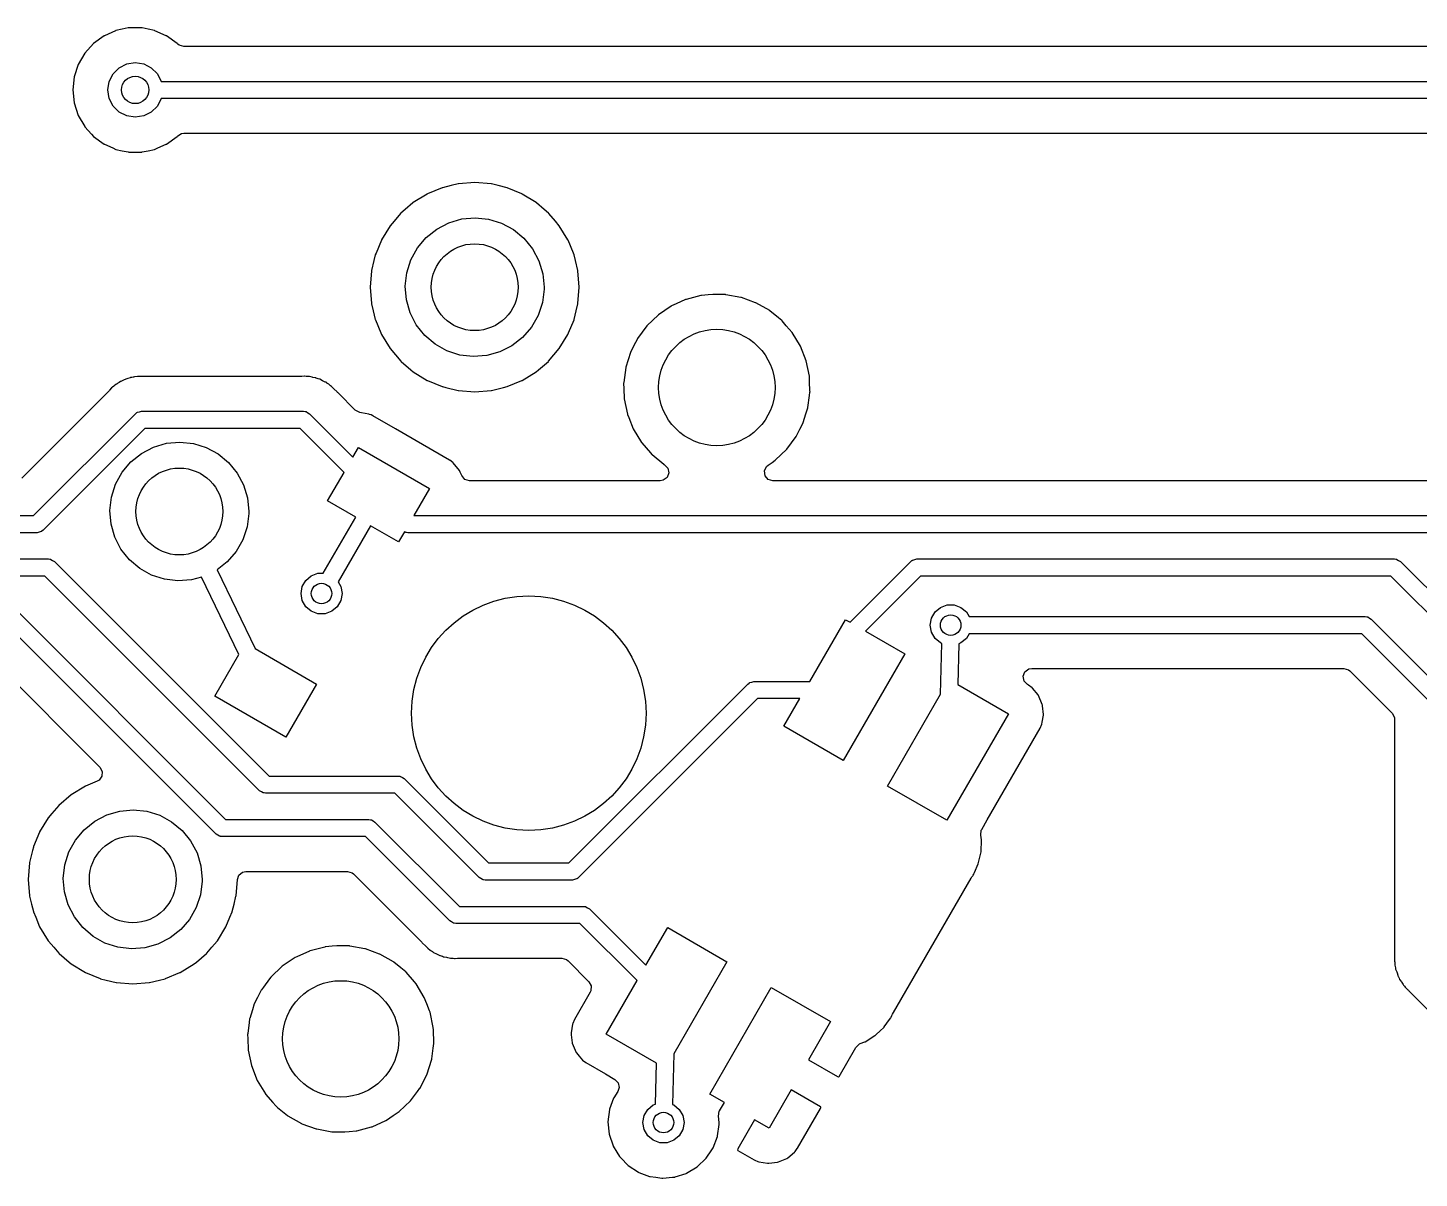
# Model space of a CAD drawing. Extents: x 144 to 253, y -181 to -52.
# Drawn here: x 180.67 to 201.02, y -96.56 to -79.74 of the extents above; entities that cross this region are included whole.
import ezdxf

# ---------------------------------------------------------------- set-up
doc = ezdxf.new("R2010")
doc.units = 0
doc.layers.add('BLACK', color=7, linetype='CONTINUOUS')

msp = doc.modelspace()

# ---------------------------------------------------------------- linework, layer by layer
at = {"layer": 'BLACK', "linetype": 'CONTINUOUS'}
for p, q in [((182.056, -79.7564), (181.963, -79.7762)), ((182.143, -79.7379), (182.056, -79.7564)), ((182.15, -79.7365), (182.143, -79.7379)), ((182.143, -79.7379), (182.143, -79.7379)), ((182.34, -79.7365), (182.15, -79.7365)), ((182.347, -79.7379), (182.34, -79.7365)), ((182.434, -79.7564), (182.347, -79.7379)), ((182.347, -79.7379), (182.347, -79.7379)), ((182.527, -79.7762), (182.434, -79.7564)), ((181.788, -79.8539), (181.634, -79.9661)), ((181.794, -79.8512), (181.788, -79.8539)), ((181.957, -79.7789), (181.794, -79.8512)), ((181.794, -79.8512), (181.794, -79.8512)), ((181.963, -79.7762), (181.957, -79.7789)), ((181.957, -79.7789), (181.957, -79.7789)), ((182.533, -79.7789), (182.527, -79.7762)), ((182.696, -79.8512), (182.533, -79.7789)), ((182.533, -79.7789), (182.533, -79.7789)), ((182.702, -79.8539), (182.696, -79.8512)), ((182.696, -79.8512), (182.696, -79.8512)), ((182.856, -79.9661), (182.702, -79.8539)), ((181.506, -80.1081), (181.41, -80.2734)), ((181.634, -79.9661), (181.506, -80.1081)), ((182.861, -79.971), (182.856, -79.9661)), ((182.866, -79.9755), (182.861, -79.971)), ((182.885, -79.9915), (182.866, -79.9752)), ((182.866, -79.9752), (182.866, -79.9755)), ((182.953, -80.0115), (182.885, -79.9915)), ((203.127, -80.0115), (182.953, -80.0115)), ((181.41, -80.2734), (181.351, -80.4551)), ((181.921, -80.4099), (182.01, -80.3214)), ((182.01, -80.3214), (182.121, -80.2646)), ((182.121, -80.2646), (182.245, -80.245)), ((182.245, -80.245), (182.369, -80.2646)), ((182.369, -80.2646), (182.48, -80.3214)), ((182.48, -80.3214), (182.569, -80.4099)), ((181.351, -80.4551), (181.331, -80.645)), ((181.845, -80.645), (181.865, -80.5214)), ((181.865, -80.5214), (181.921, -80.4099)), ((182.569, -80.4099), (182.625, -80.52)), ((182.625, -80.52), (203.455, -80.52)), ((181.331, -80.645), (181.351, -80.8349)), ((181.865, -80.7686), (181.845, -80.645)), ((181.921, -80.8801), (181.865, -80.7686)), ((182.625, -80.77), (182.569, -80.8801)), ((203.455, -80.77), (182.625, -80.77)), ((181.351, -80.8349), (181.41, -81.0166)), ((182.01, -80.9686), (181.921, -80.8801)), ((182.121, -81.0254), (182.01, -80.9686)), ((182.48, -80.9686), (182.369, -81.0254)), ((182.569, -80.8801), (182.48, -80.9686)), ((181.41, -81.0166), (181.506, -81.1819)), ((181.506, -81.1819), (181.51, -81.1869)), ((182.245, -81.045), (182.121, -81.0254)), ((182.369, -81.0254), (182.245, -81.045)), ((181.51, -81.1869), (181.51, -81.1869)), ((181.51, -81.1869), (181.603, -81.29)), ((181.603, -81.29), (181.634, -81.3239)), ((181.634, -81.3239), (181.788, -81.4361)), ((182.702, -81.4361), (182.856, -81.3239)), ((182.856, -81.3239), (182.861, -81.319)), ((182.861, -81.319), (182.866, -81.3145)), ((182.866, -81.3145), (182.867, -81.3158)), ((182.867, -81.3158), (182.92, -81.2829)), ((182.92, -81.2829), (182.953, -81.2785)), ((182.953, -81.2785), (203.127, -81.2785)), ((181.788, -81.4361), (181.794, -81.4388)), ((181.794, -81.4388), (181.794, -81.4388)), ((181.794, -81.4388), (181.917, -81.4936)), ((181.917, -81.4936), (181.963, -81.5138)), ((181.963, -81.5138), (182.056, -81.5336)), ((182.056, -81.5336), (182.143, -81.5521)), ((182.143, -81.5521), (182.143, -81.5521)), ((182.143, -81.5521), (182.15, -81.5535)), ((182.15, -81.5535), (182.34, -81.5535)), ((182.34, -81.5535), (182.347, -81.5521)), ((182.347, -81.5521), (182.434, -81.5336)), ((182.347, -81.5521), (182.347, -81.5521)), ((182.434, -81.5336), (182.527, -81.5138)), ((182.527, -81.5138), (182.573, -81.4936)), ((182.573, -81.4936), (182.696, -81.4388)), ((182.696, -81.4388), (182.702, -81.4361)), ((182.696, -81.4388), (182.696, -81.4388)), ((186.515, -82.1673), (186.31, -82.2927)), ((186.519, -82.1654), (186.515, -82.1673)), ((186.732, -82.0774), (186.519, -82.1654)), ((186.519, -82.1654), (186.519, -82.1654)), ((186.737, -82.0755), (186.732, -82.0774)), ((186.732, -82.0774), (186.732, -82.0774)), ((186.864, -82.0449), (186.737, -82.0755)), ((186.965, -82.0206), (186.864, -82.0449)), ((186.97, -82.0195), (186.965, -82.0206)), ((186.965, -82.0206), (186.965, -82.0206)), ((187.209, -82.0007), (186.97, -82.0195)), ((187.448, -82.0195), (187.209, -82.0007)), ((187.453, -82.0206), (187.448, -82.0195)), ((187.554, -82.0449), (187.453, -82.0206)), ((187.453, -82.0206), (187.453, -82.0206)), ((187.682, -82.0755), (187.554, -82.0449)), ((187.686, -82.0774), (187.682, -82.0755)), ((187.899, -82.1654), (187.686, -82.0774)), ((187.686, -82.0774), (187.686, -82.0774)), ((187.903, -82.1673), (187.899, -82.1654)), ((187.899, -82.1654), (187.899, -82.1654)), ((188.108, -82.2927), (187.903, -82.1673)), ((186.194, -82.3923), (186.128, -82.4486)), ((186.306, -82.2959), (186.194, -82.3923)), ((186.31, -82.2927), (186.306, -82.2959)), ((186.306, -82.2959), (186.306, -82.2959)), ((188.112, -82.2959), (188.108, -82.2927)), ((188.225, -82.3923), (188.112, -82.2959)), ((188.112, -82.2959), (188.112, -82.2959)), ((188.29, -82.4486), (188.225, -82.3923)), ((186.029, -82.5637), (185.972, -82.631)), ((186.125, -82.4523), (186.029, -82.5637)), ((186.128, -82.4486), (186.125, -82.4523)), ((186.653, -82.6797), (186.829, -82.5879)), ((186.829, -82.5879), (187.019, -82.5319)), ((187.019, -82.5319), (187.216, -82.5139)), ((187.216, -82.5139), (187.413, -82.5346)), ((187.413, -82.5346), (187.603, -82.5933)), ((187.603, -82.5933), (187.777, -82.6876)), ((188.294, -82.4523), (188.29, -82.4486)), ((188.389, -82.5637), (188.294, -82.4523)), ((188.446, -82.631), (188.389, -82.5637)), ((185.972, -82.631), (185.847, -82.8356)), ((186.371, -82.9559), (186.498, -82.804)), ((186.498, -82.804), (186.653, -82.6797)), ((187.777, -82.6876), (187.93, -82.814)), ((188.572, -82.8356), (188.446, -82.631)), ((185.845, -82.8402), (185.766, -83.0303)), ((185.847, -82.8356), (185.845, -82.8402)), ((185.845, -82.8402), (185.845, -82.8402)), ((186.275, -83.1296), (186.371, -82.9559)), ((187.93, -82.814), (188.055, -82.9676)), ((188.055, -82.9676), (188.148, -83.1427)), ((188.574, -82.8402), (188.572, -82.8356)), ((188.652, -83.0303), (188.574, -82.8402)), ((188.574, -82.8402), (188.574, -82.8402)), ((185.735, -83.1389), (185.7, -83.2858)), ((185.755, -83.0573), (185.735, -83.1389)), ((185.766, -83.0303), (185.755, -83.0573)), ((186.215, -83.3186), (186.275, -83.1296)), ((188.148, -83.1427), (188.206, -83.3325)), ((188.663, -83.0573), (188.652, -83.0303)), ((188.683, -83.1389), (188.663, -83.0573)), ((188.718, -83.2858), (188.683, -83.1389)), ((185.699, -83.2907), (185.68, -83.5299)), ((185.7, -83.2858), (185.699, -83.2907)), ((185.7, -83.2858), (185.7, -83.2858)), ((186.193, -83.5157), (186.215, -83.3186)), ((188.206, -83.3325), (188.225, -83.5299)), ((188.719, -83.2907), (188.718, -83.2858)), ((188.718, -83.2858), (188.718, -83.2858)), ((188.738, -83.5299), (188.719, -83.2907)), ((185.68, -83.5299), (185.699, -83.7691)), ((186.21, -83.7133), (186.193, -83.5157)), ((188.225, -83.5582), (188.2, -83.755)), ((188.225, -83.5299), (188.225, -83.5582)), ((188.719, -83.7691), (188.738, -83.5299)), ((185.699, -83.7691), (185.7, -83.7739)), ((185.7, -83.7739), (185.7, -83.7739)), ((185.7, -83.7739), (185.724, -83.8759)), ((186.264, -83.9039), (186.21, -83.7133)), ((188.2, -83.755), (188.137, -83.9431)), ((188.694, -83.8759), (188.718, -83.7739)), ((188.718, -83.7739), (188.719, -83.7691)), ((188.718, -83.7739), (188.718, -83.7739)), ((190.082, -83.8077), (189.99, -83.8699)), ((190.086, -83.8048), (190.082, -83.8077)), ((190.082, -83.8077), (190.082, -83.8077)), ((190.155, -83.7739), (190.086, -83.8048)), ((190.292, -83.7122), (190.155, -83.7739)), ((190.297, -83.71), (190.292, -83.7122)), ((190.292, -83.7122), (190.292, -83.7122)), ((190.302, -83.7087), (190.297, -83.71)), ((190.515, -83.6534), (190.302, -83.7087)), ((190.302, -83.7087), (190.302, -83.7087)), ((190.52, -83.6521), (190.515, -83.6534)), ((190.515, -83.6534), (190.515, -83.6534)), ((190.525, -83.6516), (190.52, -83.6521)), ((190.625, -83.6431), (190.525, -83.6516)), ((190.525, -83.6516), (190.525, -83.6516)), ((190.692, -83.6375), (190.625, -83.6431)), ((190.854, -83.6375), (190.692, -83.6375)), ((190.856, -83.6375), (190.854, -83.6375)), ((190.861, -83.6378), (190.856, -83.6375)), ((190.856, -83.6375), (190.856, -83.6375)), ((190.878, -83.6386), (190.861, -83.6378)), ((190.882, -83.6393), (190.878, -83.6386)), ((191.1, -83.6787), (190.882, -83.6393)), ((190.882, -83.6393), (190.882, -83.6393)), ((191.105, -83.6797), (191.1, -83.6787)), ((191.1, -83.6787), (191.1, -83.6787)), ((191.11, -83.6815), (191.105, -83.6797)), ((191.317, -83.7565), (191.11, -83.6815)), ((191.11, -83.6815), (191.11, -83.6815)), ((191.322, -83.7584), (191.317, -83.7565)), ((191.317, -83.7565), (191.317, -83.7565)), ((191.523, -83.8725), (191.322, -83.7584)), ((185.724, -83.8759), (185.755, -84.0024)), ((185.755, -84.0024), (185.757, -84.007)), ((185.757, -84.007), (185.757, -84.007)), ((185.757, -84.007), (185.836, -84.1976)), ((186.355, -84.0802), (186.264, -83.9039)), ((188.137, -83.9431), (188.039, -84.1155)), ((188.583, -84.1976), (188.662, -84.007)), ((188.662, -84.007), (188.663, -84.0024)), ((188.662, -84.007), (188.662, -84.007)), ((188.663, -84.0024), (188.694, -83.8759)), ((189.895, -83.9336), (189.728, -84.0928)), ((189.99, -83.8699), (189.895, -83.9336)), ((191.527, -83.8759), (191.523, -83.8725)), ((191.653, -83.9791), (191.527, -83.8759)), ((191.527, -83.8759), (191.527, -83.8759)), ((191.701, -84.0188), (191.653, -83.9791)), ((191.705, -84.0228), (191.701, -84.0188)), ((191.765, -84.0928), (191.705, -84.0228)), ((191.705, -84.0228), (191.705, -84.0228)), ((185.836, -84.1976), (185.847, -84.2241)), ((185.847, -84.2241), (185.972, -84.4287)), ((186.478, -84.2356), (186.355, -84.0802)), ((186.629, -84.3642), (186.478, -84.2356)), ((188.039, -84.1155), (187.91, -84.2656)), ((188.446, -84.4287), (188.572, -84.2241)), ((188.572, -84.2241), (188.583, -84.1976)), ((189.728, -84.0928), (189.59, -84.2779)), ((191.852, -84.193), (191.765, -84.0928)), ((191.972, -84.3902), (191.852, -84.193)), ((185.972, -84.4287), (186.128, -84.6112)), ((186.802, -84.4609), (186.629, -84.3642)), ((187.754, -84.3877), (187.577, -84.4771)), ((187.91, -84.2656), (187.754, -84.3877)), ((188.29, -84.6112), (188.446, -84.4287)), ((189.533, -84.3902), (189.486, -84.4836)), ((189.588, -84.2827), (189.533, -84.3902)), ((189.59, -84.2779), (189.588, -84.2827)), ((192.057, -84.6048), (191.972, -84.3902)), ((186.128, -84.6112), (186.132, -84.6144)), ((186.132, -84.6144), (186.274, -84.7362)), ((186.991, -84.5222), (186.802, -84.4609)), ((187.188, -84.5456), (186.991, -84.5222)), ((187.386, -84.5304), (187.188, -84.5456)), ((187.577, -84.4771), (187.386, -84.5304)), ((188.144, -84.7362), (188.287, -84.6144)), ((188.287, -84.6144), (188.29, -84.6112)), ((189.452, -84.5937), (189.419, -84.6988)), ((189.486, -84.4836), (189.452, -84.5937)), ((192.104, -84.8306), (192.057, -84.6048)), ((182.216, -84.8445), (182.196, -84.8485)), ((182.218, -84.8439), (182.216, -84.8445)), ((182.235, -84.8388), (182.218, -84.8439)), ((182.279, -84.8374), (182.235, -84.8388)), ((182.291, -84.8365), (182.279, -84.8374)), ((182.295, -84.836), (182.291, -84.8365)), ((182.291, -84.8365), (182.291, -84.8365)), ((182.291, -84.8365), (182.291, -84.8365)), ((182.291, -84.8365), (182.291, -84.8365)), ((182.323, -84.836), (182.295, -84.836)), ((182.327, -84.8359), (182.323, -84.836)), ((182.387, -84.834), (182.327, -84.8359)), ((182.395, -84.8338), (182.387, -84.834)), ((182.403, -84.8355), (182.395, -84.8338)), ((182.414, -84.836), (182.403, -84.8355)), ((184.671, -84.836), (182.414, -84.836)), ((184.683, -84.8354), (184.671, -84.836)), ((184.719, -84.832), (184.683, -84.8354)), ((184.727, -84.8313), (184.719, -84.832)), ((184.744, -84.834), (184.727, -84.8313)), ((184.747, -84.8344), (184.744, -84.834)), ((184.766, -84.836), (184.747, -84.8344)), ((184.787, -84.836), (184.766, -84.836)), ((184.794, -84.838), (184.787, -84.836)), ((184.83, -84.847), (184.794, -84.838)), ((184.794, -84.838), (184.794, -84.838)), ((186.274, -84.7362), (186.31, -84.767)), ((186.31, -84.767), (186.515, -84.8924)), ((187.903, -84.8924), (188.108, -84.767)), ((188.108, -84.767), (188.144, -84.7362)), ((189.408, -84.7754), (189.388, -84.9247)), ((189.418, -84.7039), (189.408, -84.7754)), ((189.419, -84.6988), (189.418, -84.7039)), ((189.419, -84.6988), (189.419, -84.6988)), ((192.107, -84.9146), (192.104, -84.8306)), ((181.862, -85.0469), (180.584, -86.3246)), ((181.87, -85.0381), (181.862, -85.0469)), ((181.898, -85.004), (181.87, -85.0375)), ((181.87, -85.0375), (181.87, -85.0381)), ((181.914, -84.9921), (181.898, -85.004)), ((181.93, -84.9793), (181.914, -84.9921)), ((181.944, -84.9649), (181.93, -84.9793)), ((181.971, -84.9491), (181.944, -84.9649)), ((181.982, -84.9424), (181.971, -84.9491)), ((181.992, -84.9359), (181.982, -84.9424)), ((182.01, -84.9226), (181.992, -84.9359)), ((182.028, -84.9099), (182.01, -84.9226)), ((182.035, -84.907), (182.028, -84.9099)), ((182.046, -84.9025), (182.035, -84.907)), ((182.035, -84.907), (182.035, -84.907)), ((182.064, -84.8938), (182.046, -84.9025)), ((182.075, -84.8875), (182.064, -84.8938)), ((182.082, -84.8835), (182.075, -84.8875)), ((182.075, -84.8875), (182.075, -84.8875)), ((182.124, -84.8711), (182.082, -84.8835)), ((182.135, -84.8673), (182.124, -84.8711)), ((182.169, -84.8539), (182.135, -84.8673)), ((182.176, -84.851), (182.169, -84.8539)), ((182.169, -84.8539), (182.169, -84.8539)), ((182.189, -84.8494), (182.176, -84.851)), ((182.196, -84.8485), (182.189, -84.8494)), ((184.841, -84.8494), (184.83, -84.847)), ((184.877, -84.8551), (184.841, -84.8494)), ((184.885, -84.8563), (184.877, -84.8551)), ((184.877, -84.8551), (184.877, -84.8551)), ((184.892, -84.8595), (184.885, -84.8563)), ((184.903, -84.8644), (184.892, -84.8595)), ((184.892, -84.8595), (184.892, -84.8595)), ((184.922, -84.8708), (184.903, -84.8644)), ((184.942, -84.8758), (184.922, -84.8708)), ((184.981, -84.8971), (184.942, -84.8758)), ((184.991, -84.9023), (184.981, -84.8971)), ((185.024, -84.9167), (184.991, -84.9023)), ((185.032, -84.9199), (185.024, -84.9167)), ((185.024, -84.9167), (185.024, -84.9167)), ((185.045, -84.9302), (185.032, -84.9199)), ((185.048, -84.9323), (185.045, -84.9302)), ((185.064, -84.9431), (185.048, -84.9323)), ((185.075, -84.9491), (185.064, -84.9431)), ((185.082, -84.9529), (185.075, -84.9491)), ((185.075, -84.9491), (185.075, -84.9491)), ((185.101, -84.9706), (185.082, -84.9529)), ((185.114, -84.9832), (185.101, -84.9706)), ((185.123, -84.9909), (185.114, -84.9832)), ((185.126, -84.9934), (185.123, -84.9909)), ((185.146, -85.0131), (185.126, -84.9934)), ((185.149, -85.0158), (185.146, -85.0131)), ((185.199, -85.0625), (185.149, -85.0158)), ((186.515, -84.8924), (186.519, -84.8943)), ((186.519, -84.8943), (186.519, -84.8943)), ((186.519, -84.8943), (186.732, -84.9823)), ((186.732, -84.9823), (186.737, -84.9842)), ((186.737, -84.9842), (186.786, -84.9962)), ((186.786, -84.9962), (186.965, -85.0391)), ((186.965, -85.0391), (186.965, -85.0391)), ((186.965, -85.0391), (186.97, -85.0403)), ((186.97, -85.0403), (187.209, -85.0591)), ((187.209, -85.0591), (187.448, -85.0403)), ((187.448, -85.0403), (187.453, -85.0391)), ((187.453, -85.0391), (187.632, -84.9962)), ((187.453, -85.0391), (187.453, -85.0391)), ((187.632, -84.9962), (187.682, -84.9842)), ((187.682, -84.9842), (187.686, -84.9823)), ((187.686, -84.9823), (187.899, -84.8943)), ((187.899, -84.8943), (187.903, -84.8924)), ((187.899, -84.8943), (187.899, -84.8943)), ((189.388, -84.9247), (189.387, -84.9326)), ((189.387, -84.9326), (189.387, -84.9379)), ((189.387, -84.9379), (189.387, -84.9379)), ((189.387, -84.9379), (189.39, -85.0131)), ((189.39, -85.0131), (189.396, -85.1631)), ((192.112, -85.0469), (192.107, -84.9146)), ((192.113, -85.0611), (192.112, -85.0469)), ((185.203, -85.069), (185.199, -85.0625)), ((185.21, -85.0772), (185.203, -85.069)), ((185.462, -85.3287), (185.21, -85.0772)), ((189.396, -85.1631), (189.443, -85.3889)), ((192.082, -85.2898), (192.106, -85.1146)), ((192.106, -85.1146), (192.112, -85.0664)), ((192.112, -85.0664), (192.113, -85.0611)), ((192.112, -85.0664), (192.112, -85.0664)), ((180.758, -86.87), (182.247, -85.3811)), ((182.247, -85.3811), (182.265, -85.3678)), ((182.265, -85.3678), (182.268, -85.3643)), ((182.268, -85.3643), (182.27, -85.3635)), ((182.27, -85.3635), (182.276, -85.3596)), ((182.276, -85.3596), (182.306, -85.3532)), ((182.306, -85.3532), (182.335, -85.3445)), ((182.335, -85.3445), (184.707, -85.3445)), ((184.707, -85.3445), (184.729, -85.3477)), ((184.729, -85.3477), (184.733, -85.3474)), ((184.733, -85.3474), (184.736, -85.3487)), ((184.736, -85.3487), (184.742, -85.3496)), ((184.742, -85.3496), (184.768, -85.3663)), ((184.768, -85.3663), (184.795, -85.3811)), ((184.795, -85.3811), (185.428, -86.0142)), ((185.53, -85.3639), (185.462, -85.3287)), ((185.556, -85.3683), (185.53, -85.3639)), ((185.663, -85.3861), (185.556, -85.3683)), ((185.671, -85.3893), (185.663, -85.3861)), ((185.693, -85.3989), (185.671, -85.3893)), ((185.671, -85.3893), (185.671, -85.3893)), ((185.721, -85.4113), (185.693, -85.3989)), ((186.053, -85.6035), (185.721, -85.4113)), ((189.443, -85.3889), (189.445, -85.3939)), ((189.445, -85.3939), (189.445, -85.3939)), ((189.445, -85.3939), (189.461, -85.4333)), ((189.461, -85.4333), (189.528, -85.6035)), ((192.014, -85.5101), (192.053, -85.3837)), ((192.053, -85.3837), (192.081, -85.2949)), ((192.081, -85.2949), (192.082, -85.2898)), ((192.081, -85.2949), (192.081, -85.2949)), ((182.387, -85.5945), (180.898, -87.0834)), ((184.655, -85.5945), (182.387, -85.5945)), ((185.299, -86.2383), (184.655, -85.5945)), ((186.84, -86.0578), (186.053, -85.6035)), ((189.528, -85.6035), (189.648, -85.8007)), ((191.91, -85.7158), (191.964, -85.608)), ((191.964, -85.608), (192.012, -85.5149)), ((192.012, -85.5149), (192.014, -85.5101)), ((192.012, -85.5149), (192.012, -85.5149)), ((182.51, -85.868), (182.7, -85.812)), ((182.7, -85.812), (182.898, -85.794)), ((182.898, -85.794), (183.095, -85.8148)), ((183.095, -85.8148), (183.284, -85.8734)), ((189.648, -85.8007), (189.651, -85.8047)), ((189.651, -85.8047), (189.78, -85.9532)), ((191.772, -85.9009), (191.91, -85.7158)), ((182.18, -86.0841), (182.334, -85.9598)), ((182.334, -85.9598), (182.51, -85.868)), ((183.284, -85.8734), (183.459, -85.9677)), ((183.459, -85.9677), (183.611, -86.0941)), ((185.428, -86.0142), (185.508, -85.8758)), ((185.508, -85.8758), (186.547, -86.4758)), ((186.843, -86.0595), (186.84, -86.0578)), ((186.84, -86.0578), (186.84, -86.0578)), ((186.846, -86.0615), (186.843, -86.0595)), ((186.887, -86.0917), (186.846, -86.0615)), ((186.846, -86.0615), (186.846, -86.0615)), ((189.78, -85.9532), (189.799, -85.975)), ((189.799, -85.975), (189.803, -85.9783)), ((189.803, -85.9783), (189.973, -86.1178)), ((191.558, -86.0917), (191.605, -86.0601)), ((191.605, -86.0601), (191.772, -85.9009)), ((181.957, -86.4098), (182.052, -86.236)), ((182.052, -86.236), (182.18, -86.0841)), ((183.611, -86.0941), (183.737, -86.2478)), ((183.737, -86.2478), (183.83, -86.4228)), ((185.058, -86.6552), (185.299, -86.2383)), ((186.894, -86.0964), (186.887, -86.0917)), ((186.887, -86.0917), (186.887, -86.0917)), ((186.986, -86.2089), (186.894, -86.0964)), ((186.996, -86.2327), (186.986, -86.2089)), ((187.019, -86.285), (186.996, -86.2327)), ((189.973, -86.1178), (189.973, -86.1178)), ((189.973, -86.1178), (189.977, -86.1212)), ((189.977, -86.1212), (189.982, -86.1239)), ((189.982, -86.1239), (189.982, -86.1239)), ((189.982, -86.1239), (189.986, -86.126)), ((189.986, -86.126), (190.035, -86.1771)), ((190.049, -86.2467), (190.023, -86.3128)), ((190.035, -86.1771), (190.049, -86.2467)), ((191.445, -86.2176), (191.475, -86.153)), ((191.455, -86.2878), (191.445, -86.2176)), ((191.475, -86.153), (191.5, -86.131)), ((191.5, -86.131), (191.558, -86.0917)), ((181.897, -86.5988), (181.957, -86.4098)), ((183.83, -86.4228), (183.887, -86.6127)), ((187.067, -86.3415), (187.019, -86.285)), ((187.135, -86.3615), (187.067, -86.3415)), ((189.923, -86.3615), (187.135, -86.3615)), ((189.965, -86.3543), (189.923, -86.3615)), ((190.023, -86.3128), (189.965, -86.3543)), ((191.502, -86.3415), (191.455, -86.2878)), ((191.57, -86.3615), (191.502, -86.3415)), ((201.615, -86.3615), (191.57, -86.3615)), ((181.875, -86.7958), (181.897, -86.5988)), ((183.887, -86.6127), (183.906, -86.81)), ((185.469, -86.8927), (185.058, -86.6552)), ((186.547, -86.4758), (186.32, -86.87)), ((164.82, -86.87), (180.758, -86.87)), ((181.891, -86.9934), (181.875, -86.7958)), ((183.906, -86.8384), (183.881, -87.0351)), ((183.906, -86.81), (183.906, -86.8384)), ((186.32, -86.87), (201.878, -86.87)), ((180.898, -87.0834), (180.88, -87.0967)), ((181.946, -87.184), (181.891, -86.9934)), ((183.881, -87.0351), (183.819, -87.2232)), ((184.995, -87.7146), (185.469, -86.8927)), ((185.686, -87.0177), (185.212, -87.8395)), ((186.097, -87.2552), (185.686, -87.0177)), ((180.81, -87.12), (164.732, -87.12)), ((180.839, -87.1113), (180.81, -87.12)), ((180.869, -87.1049), (180.839, -87.1113)), ((180.875, -87.101), (180.869, -87.1049)), ((180.877, -87.1002), (180.875, -87.101)), ((180.88, -87.0967), (180.877, -87.1002)), ((182.036, -87.3604), (181.946, -87.184)), ((183.819, -87.2232), (183.721, -87.3957)), ((186.183, -87.1062), (186.097, -87.2552)), ((186.197, -87.1149), (186.183, -87.1062)), ((186.203, -87.1158), (186.197, -87.1149)), ((186.206, -87.1171), (186.203, -87.1158)), ((186.21, -87.1168), (186.206, -87.1171)), ((186.232, -87.12), (186.21, -87.1168)), ((201.93, -87.12), (186.232, -87.12)), ((182.16, -87.5158), (182.036, -87.3604)), ((183.721, -87.3957), (183.591, -87.5458)), ((172.085, -87.505), (180.975, -87.505)), ((180.975, -87.505), (180.997, -87.5082)), ((180.997, -87.5082), (181.002, -87.5079)), ((181.002, -87.5079), (181.004, -87.5092)), ((181.004, -87.5092), (181.011, -87.5101)), ((181.011, -87.5101), (181.036, -87.5268)), ((181.036, -87.5268), (181.063, -87.5416)), ((181.063, -87.5416), (184.202, -90.68)), ((182.311, -87.6443), (182.16, -87.5158)), ((182.484, -87.741), (182.311, -87.6443)), ((183.591, -87.5458), (183.441, -87.6629)), ((183.441, -87.6629), (183.997, -88.814)), ((192.698, -88.4307), (193.587, -87.5416)), ((193.587, -87.5416), (193.604, -87.5283)), ((193.604, -87.5283), (193.607, -87.5248)), ((193.607, -87.5248), (193.61, -87.524)), ((193.61, -87.524), (193.615, -87.5201)), ((193.615, -87.5201), (193.645, -87.5137)), ((193.645, -87.5137), (193.675, -87.505)), ((193.675, -87.505), (200.66, -87.505)), ((200.66, -87.505), (200.682, -87.5082)), ((200.682, -87.5082), (200.687, -87.5079)), ((200.687, -87.5079), (200.689, -87.5092)), ((200.689, -87.5092), (200.696, -87.5101)), ((200.696, -87.5101), (200.721, -87.5268)), ((200.721, -87.5268), (200.748, -87.5416)), ((200.748, -87.5416), (202.018, -88.8116)), ((180.923, -87.755), (172.137, -87.755)), ((184.062, -90.8934), (180.923, -87.755)), ((182.672, -87.8023), (182.484, -87.741)), ((182.869, -87.8258), (182.672, -87.8023)), ((183.067, -87.8106), (182.869, -87.8258)), ((183.215, -87.7692), (183.067, -87.8106)), ((183.762, -88.9009), (183.215, -87.7692)), ((184.687, -87.9074), (184.739, -87.8172)), ((184.739, -87.8172), (184.819, -87.7502)), ((184.819, -87.7502), (184.917, -87.7146)), ((184.917, -87.7146), (184.995, -87.7146)), ((185.212, -87.8395), (185.251, -87.9074)), ((193.727, -87.755), (192.922, -88.5601)), ((200.608, -87.755), (193.727, -87.755)), ((201.805, -88.9518), (200.608, -87.755)), ((184.669, -88.01), (184.687, -87.9074)), ((184.687, -88.1126), (184.669, -88.01)), ((185.251, -87.9074), (185.269, -88.01)), ((185.269, -88.01), (185.251, -88.1126)), ((180.428, -88.1766), (183.567, -91.315)), ((184.739, -88.2028), (184.687, -88.1126)), ((184.819, -88.2698), (184.739, -88.2028)), ((184.917, -88.3054), (184.819, -88.2698)), ((185.021, -88.3054), (184.917, -88.3054)), ((185.119, -88.2698), (185.021, -88.3054)), ((185.199, -88.2028), (185.119, -88.2698)), ((185.251, -88.1126), (185.199, -88.2028)), ((193.888, -88.3701), (193.941, -88.2799)), ((193.941, -88.2799), (194.02, -88.2129)), ((194.02, -88.2129), (194.118, -88.1773)), ((194.118, -88.1773), (194.222, -88.1773)), ((194.222, -88.1773), (194.32, -88.2129)), ((194.32, -88.2129), (194.4, -88.2799)), ((194.4, -88.2799), (194.439, -88.3477)), ((183.427, -91.5284), (180.288, -88.39)), ((192.11, -89.2971), (192.632, -88.3927)), ((192.632, -88.3927), (192.698, -88.4307)), ((193.87, -88.4727), (193.888, -88.3701)), ((193.888, -88.5753), (193.87, -88.4727)), ((194.439, -88.3477), (200.233, -88.3477)), ((200.233, -88.3477), (200.255, -88.3509)), ((200.255, -88.3509), (200.259, -88.3506)), ((200.259, -88.3506), (200.262, -88.3519)), ((200.262, -88.3519), (200.268, -88.3528)), ((200.268, -88.3528), (200.294, -88.3695)), ((200.294, -88.3695), (200.321, -88.3843)), ((200.321, -88.3843), (201.383, -89.4466)), ((192.922, -88.5601), (193.498, -88.8927)), ((193.941, -88.6655), (193.888, -88.5753)), ((194.02, -88.7325), (193.941, -88.6655)), ((194.4, -88.6655), (194.32, -88.7325)), ((194.439, -88.5977), (194.4, -88.6655)), ((200.181, -88.5977), (194.439, -88.5977)), ((201.17, -89.5868), (200.181, -88.5977)), ((183.408, -89.5131), (183.762, -88.9009)), ((183.997, -88.814), (184.897, -89.3337)), ((193.498, -88.8927), (192.598, -90.4516)), ((194.039, -88.7395), (194.02, -88.7325)), ((194.023, -89.4828), (194.039, -88.7395)), ((194.289, -88.7437), (194.276, -89.3422)), ((194.32, -88.7325), (194.289, -88.7437)), ((180.115, -88.9354), (181.729, -90.5502)), ((195.256, -89.1543), (195.314, -89.1131)), ((195.314, -89.1131), (195.355, -89.1062)), ((195.355, -89.1062), (199.918, -89.1062)), ((199.918, -89.1062), (199.986, -89.1262)), ((191.204, -89.3338), (191.222, -89.3204)), ((191.222, -89.3204), (191.225, -89.317)), ((191.225, -89.317), (191.227, -89.3162)), ((191.227, -89.3162), (191.233, -89.3123)), ((191.233, -89.3123), (191.263, -89.3058)), ((191.263, -89.3058), (191.292, -89.2971)), ((191.292, -89.2971), (192.11, -89.2971)), ((195.229, -89.2202), (195.256, -89.1543)), ((195.243, -89.2899), (195.229, -89.2202)), ((195.292, -89.3413), (195.243, -89.2899)), ((199.986, -89.1262), (200.007, -89.1431)), ((200.007, -89.1431), (200.625, -89.7605)), ((184.447, -90.1131), (183.408, -89.5131)), ((184.897, -89.3337), (184.447, -90.1131)), ((188.588, -91.95), (191.204, -89.3338)), ((193.247, -90.8266), (194.023, -89.4828)), ((194.276, -89.3422), (195.013, -89.7677)), ((195.309, -89.3514), (195.292, -89.3413)), ((195.36, -89.3884), (195.309, -89.3514)), ((195.365, -89.3945), (195.36, -89.3884)), ((195.447, -89.4939), (195.365, -89.3945)), ((195.365, -89.3945), (195.365, -89.3945)), ((195.452, -89.5008), (195.447, -89.4939)), ((195.447, -89.4939), (195.447, -89.4939)), ((195.51, -89.6348), (195.452, -89.5008)), ((191.344, -89.5471), (188.728, -92.1634)), ((191.965, -89.5471), (191.344, -89.5471)), ((191.732, -89.9516), (191.965, -89.5471)), ((195.511, -89.6437), (195.51, -89.6348)), ((195.511, -89.6503), (195.511, -89.6437)), ((195.511, -89.6437), (195.511, -89.6437)), ((195.527, -89.7794), (195.511, -89.6503)), ((195.013, -89.7677), (194.113, -91.3266)), ((195.478, -89.9803), (195.503, -89.9231)), ((195.503, -89.9231), (195.508, -89.8924)), ((195.508, -89.8924), (195.525, -89.7882)), ((195.525, -89.7882), (195.527, -89.7794)), ((195.525, -89.7882), (195.525, -89.7882)), ((200.625, -89.7605), (200.659, -89.8228)), ((200.659, -89.8228), (200.661, -89.8496)), ((200.661, -89.8496), (200.661, -93.2666)), ((192.598, -90.4516), (191.732, -89.9516)), ((194.705, -91.3188), (195.478, -89.9803)), ((181.716, -90.7402), (181.688, -90.7557)), ((181.758, -90.6833), (181.716, -90.7402)), ((181.729, -90.5502), (181.763, -90.6125)), ((181.763, -90.6125), (181.758, -90.6833)), ((184.202, -90.68), (186.091, -90.68)), ((186.091, -90.68), (186.113, -90.6832)), ((186.113, -90.6832), (186.117, -90.6829)), ((186.117, -90.6829), (186.12, -90.6842)), ((186.12, -90.6842), (186.126, -90.6851)), ((186.126, -90.6851), (186.152, -90.7018)), ((186.152, -90.7018), (186.179, -90.7166)), ((186.179, -90.7166), (187.412, -91.95)), ((181.515, -90.8276), (181.31, -90.953)), ((181.519, -90.8257), (181.515, -90.8276)), ((181.688, -90.7557), (181.519, -90.8257)), ((181.519, -90.8257), (181.519, -90.8257)), ((184.089, -90.9082), (184.062, -90.8934)), ((184.114, -90.9249), (184.089, -90.9082)), ((184.121, -90.9258), (184.114, -90.9249)), ((184.123, -90.9271), (184.121, -90.9258)), ((184.128, -90.9268), (184.123, -90.9271)), ((184.15, -90.93), (184.128, -90.9268)), ((186.039, -90.93), (184.15, -90.93)), ((187.272, -92.1634), (186.039, -90.93)), ((194.113, -91.3266), (193.247, -90.8266)), ((181.125, -91.1126), (181.026, -91.2277)), ((181.128, -91.1088), (181.125, -91.1126)), ((181.31, -90.953), (181.128, -91.1088)), ((180.972, -91.2913), (180.847, -91.4959)), ((181.026, -91.2277), (180.972, -91.2913)), ((181.498, -91.4642), (181.653, -91.34)), ((181.653, -91.34), (181.829, -91.2481)), ((181.829, -91.2481), (182.019, -91.1921)), ((182.019, -91.1921), (182.216, -91.1742)), ((182.216, -91.1742), (182.413, -91.1949)), ((182.413, -91.1949), (182.603, -91.2535)), ((182.603, -91.2535), (182.777, -91.3478)), ((182.777, -91.3478), (182.93, -91.4742)), ((183.567, -91.315), (185.663, -91.315)), ((185.663, -91.315), (185.685, -91.3182)), ((185.685, -91.3182), (185.69, -91.3179)), ((185.69, -91.3179), (185.692, -91.3192)), ((185.692, -91.3192), (185.699, -91.3201)), ((185.699, -91.3201), (185.724, -91.3368)), ((185.724, -91.3368), (185.751, -91.3516)), ((185.751, -91.3516), (186.985, -92.585)), ((194.624, -91.4593), (194.705, -91.3188)), ((180.845, -91.5005), (180.758, -91.7103)), ((180.847, -91.4959), (180.845, -91.5004)), ((180.845, -91.5004), (180.845, -91.5005)), ((181.371, -91.6161), (181.498, -91.4642)), ((182.93, -91.4742), (183.055, -91.6279)), ((183.454, -91.5432), (183.427, -91.5284)), ((183.479, -91.5599), (183.454, -91.5432)), ((183.486, -91.5608), (183.479, -91.5599)), ((183.488, -91.5621), (183.486, -91.5608)), ((194.609, -91.5428), (194.617, -91.4723)), ((194.62, -91.6111), (194.609, -91.5428)), ((194.617, -91.4723), (194.624, -91.4593)), ((180.755, -91.7176), (180.742, -91.7689)), ((180.758, -91.7103), (180.755, -91.7176)), ((181.275, -91.7899), (181.371, -91.6161)), ((183.055, -91.6279), (183.148, -91.803)), ((183.493, -91.5618), (183.488, -91.5621)), ((183.515, -91.565), (183.493, -91.5618)), ((185.611, -91.565), (183.515, -91.565)), ((186.845, -92.7984), (185.611, -91.565)), ((194.614, -91.7899), (194.62, -91.6111)), ((180.699, -91.9509), (180.68, -92.1901)), ((180.7, -91.9461), (180.699, -91.9509)), ((180.742, -91.7689), (180.7, -91.9461)), ((180.7, -91.9461), (180.7, -91.9461)), ((181.215, -91.9789), (181.275, -91.7899)), ((183.148, -91.803), (183.206, -91.9928)), ((187.412, -91.95), (188.588, -91.95)), ((194.517, -92.0884), (194.574, -91.9641)), ((194.574, -91.9641), (194.614, -91.7899)), ((181.193, -92.1759), (181.215, -91.9789)), ((183.206, -91.9928), (183.225, -92.1901)), ((183.741, -92.1903), (183.758, -92.1314)), ((183.758, -92.1314), (183.812, -92.0849)), ((183.812, -92.0849), (183.864, -92.0735)), ((183.864, -92.0735), (185.348, -92.0735)), ((185.348, -92.0735), (185.417, -92.0935)), ((185.417, -92.0935), (185.438, -92.1104)), ((185.438, -92.1104), (186.429, -93.1022)), ((187.299, -92.1782), (187.272, -92.1634)), ((188.728, -92.1634), (188.71, -92.1767)), ((193.335, -94.1363), (194.469, -92.1708)), ((194.469, -92.1708), (194.481, -92.1536)), ((194.481, -92.1536), (194.491, -92.1419)), ((194.491, -92.1419), (194.494, -92.1382)), ((194.494, -92.1382), (194.5, -92.1274)), ((194.5, -92.1274), (194.506, -92.1125)), ((194.506, -92.1125), (194.509, -92.1074)), ((194.509, -92.1074), (194.517, -92.0884)), ((180.68, -92.1901), (180.699, -92.4293)), ((181.21, -92.3735), (181.193, -92.1759)), ((181.264, -92.5641), (181.21, -92.3735)), ((183.225, -92.2185), (183.2, -92.4152)), ((183.225, -92.1901), (183.225, -92.2185)), ((183.719, -92.4293), (183.738, -92.1901)), ((183.738, -92.1901), (183.741, -92.1903)), ((187.325, -92.1949), (187.299, -92.1782)), ((187.332, -92.1958), (187.325, -92.1949)), ((187.334, -92.1971), (187.332, -92.1958)), ((187.339, -92.1968), (187.334, -92.1971)), ((187.361, -92.2), (187.339, -92.1968)), ((188.639, -92.2), (187.361, -92.2)), ((188.669, -92.1913), (188.639, -92.2)), ((188.699, -92.1849), (188.669, -92.1913)), ((188.704, -92.181), (188.699, -92.1849)), ((188.707, -92.1802), (188.704, -92.181)), ((188.71, -92.1767), (188.707, -92.1802)), ((180.699, -92.4293), (180.7, -92.4342)), ((180.7, -92.4342), (180.7, -92.4342)), ((180.7, -92.4342), (180.729, -92.5536)), ((180.729, -92.5536), (180.755, -92.6627)), ((181.355, -92.7405), (181.264, -92.5641)), ((183.2, -92.4152), (183.137, -92.6034)), ((183.663, -92.6627), (183.69, -92.5536)), ((183.69, -92.5536), (183.718, -92.4342)), ((183.718, -92.4342), (183.719, -92.4293)), ((183.718, -92.4342), (183.718, -92.4342)), ((180.755, -92.6627), (180.757, -92.6673)), ((180.757, -92.6673), (180.757, -92.6673)), ((180.757, -92.6673), (180.789, -92.7454)), ((180.789, -92.7454), (180.847, -92.8844)), ((181.478, -92.8959), (181.355, -92.7405)), ((183.039, -92.7758), (182.91, -92.9259)), ((183.137, -92.6034), (183.039, -92.7758)), ((183.572, -92.8844), (183.629, -92.7454)), ((183.629, -92.7454), (183.662, -92.6673)), ((183.662, -92.6673), (183.663, -92.6627)), ((183.662, -92.6673), (183.662, -92.6673)), ((186.985, -92.585), (188.799, -92.585)), ((188.799, -92.585), (188.821, -92.5882)), ((188.821, -92.5882), (188.826, -92.5879)), ((188.826, -92.5879), (188.828, -92.5892)), ((188.828, -92.5892), (188.835, -92.5901)), ((188.835, -92.5901), (188.861, -92.6068)), ((188.861, -92.6068), (188.888, -92.6216)), ((188.888, -92.6216), (189.713, -93.4474)), ((180.847, -92.8844), (180.972, -93.089)), ((181.629, -93.0244), (181.478, -92.8959)), ((182.91, -92.9259), (182.754, -93.048)), ((183.446, -93.089), (183.572, -92.8844)), ((186.872, -92.8132), (186.845, -92.7984)), ((186.898, -92.8299), (186.872, -92.8132)), ((186.904, -92.8308), (186.898, -92.8299)), ((186.906, -92.8321), (186.904, -92.8308)), ((186.911, -92.8318), (186.906, -92.8321)), ((186.933, -92.835), (186.911, -92.8318)), ((188.748, -92.835), (186.933, -92.835)), ((189.584, -93.6715), (188.748, -92.835)), ((189.713, -93.4474), (190.032, -92.8961)), ((190.032, -92.8961), (190.898, -93.3961)), ((180.972, -93.089), (180.975, -93.0927)), ((180.975, -93.0927), (180.975, -93.0927)), ((180.975, -93.0927), (181.053, -93.1833)), ((181.053, -93.1833), (181.128, -93.2714)), ((181.802, -93.1212), (181.629, -93.0244)), ((181.991, -93.1824), (181.802, -93.1212)), ((182.188, -93.2059), (181.991, -93.1824)), ((182.577, -93.1374), (182.386, -93.1907)), ((182.754, -93.048), (182.577, -93.1374)), ((183.29, -93.2714), (183.366, -93.1833)), ((183.366, -93.1833), (183.443, -93.0927)), ((183.443, -93.0927), (183.446, -93.089)), ((183.443, -93.0927), (183.443, -93.0927)), ((185.015, -93.1797), (184.802, -93.2349)), ((185.02, -93.1783), (185.015, -93.1797)), ((185.015, -93.1797), (185.015, -93.1797)), ((185.025, -93.1779), (185.02, -93.1783)), ((185.125, -93.1694), (185.025, -93.1779)), ((185.025, -93.1779), (185.025, -93.1779)), ((185.192, -93.1637), (185.125, -93.1694)), ((185.354, -93.1637), (185.192, -93.1637)), ((185.356, -93.1638), (185.354, -93.1637)), ((185.361, -93.164), (185.356, -93.1638)), ((185.356, -93.1638), (185.356, -93.1638)), ((185.378, -93.1649), (185.361, -93.164)), ((185.382, -93.1656), (185.378, -93.1649)), ((185.6, -93.205), (185.382, -93.1656)), ((185.382, -93.1656), (185.382, -93.1656)), ((186.429, -93.1022), (186.437, -93.1105)), ((186.437, -93.1105), (186.441, -93.117)), ((186.441, -93.117), (186.447, -93.1224)), ((186.447, -93.1224), (186.491, -93.1637)), ((186.491, -93.1637), (186.494, -93.1664)), ((186.494, -93.1664), (186.513, -93.1861)), ((186.513, -93.1861), (186.516, -93.1886)), ((186.516, -93.1886), (186.525, -93.1963)), ((181.128, -93.2714), (181.132, -93.2747)), ((181.132, -93.2747), (181.28, -93.4011)), ((182.386, -93.1907), (182.188, -93.2059)), ((183.139, -93.4011), (183.287, -93.2747)), ((183.287, -93.2747), (183.29, -93.2714)), ((184.512, -93.3813), (184.395, -93.4599)), ((184.582, -93.334), (184.512, -93.3813)), ((184.586, -93.331), (184.582, -93.334)), ((184.582, -93.334), (184.582, -93.334)), ((184.607, -93.322), (184.586, -93.331)), ((184.792, -93.2385), (184.607, -93.322)), ((184.797, -93.2363), (184.792, -93.2385)), ((184.792, -93.2385), (184.792, -93.2385)), ((184.802, -93.2349), (184.797, -93.2363)), ((184.802, -93.2349), (184.802, -93.2349)), ((185.605, -93.2059), (185.6, -93.205)), ((185.6, -93.205), (185.6, -93.205)), ((185.61, -93.2077), (185.605, -93.2059)), ((185.61, -93.2078), (185.61, -93.2077)), ((185.817, -93.2828), (185.61, -93.2078)), ((185.822, -93.2846), (185.817, -93.2828)), ((185.817, -93.2828), (185.817, -93.2828)), ((186.023, -93.3988), (185.822, -93.2846)), ((186.525, -93.1963), (186.558, -93.2266)), ((186.558, -93.2266), (186.565, -93.2304)), ((186.565, -93.2304), (186.575, -93.2363)), ((186.575, -93.2363), (186.592, -93.2472)), ((186.592, -93.2472), (186.608, -93.2596)), ((186.608, -93.2596), (186.649, -93.2772)), ((186.649, -93.2772), (186.659, -93.2824)), ((186.659, -93.2824), (186.698, -93.3037)), ((186.698, -93.3037), (186.706, -93.3057)), ((186.706, -93.3057), (186.706, -93.3057)), ((186.706, -93.3057), (186.718, -93.3087)), ((186.718, -93.3087), (186.736, -93.3151)), ((186.736, -93.3151), (186.755, -93.3232)), ((186.755, -93.3232), (186.763, -93.3244)), ((186.763, -93.3244), (186.763, -93.3244)), ((186.763, -93.3244), (186.799, -93.3301)), ((186.799, -93.3301), (186.81, -93.3325)), ((186.81, -93.3325), (186.837, -93.3393)), ((186.837, -93.3393), (186.853, -93.3435)), ((186.853, -93.3435), (186.873, -93.3435)), ((186.873, -93.3435), (186.893, -93.3451)), ((186.893, -93.3451), (186.913, -93.3482)), ((186.913, -93.3482), (186.921, -93.3475)), ((186.921, -93.3475), (186.957, -93.3441)), ((186.957, -93.3441), (186.969, -93.3435)), ((186.969, -93.3435), (188.485, -93.3435)), ((188.485, -93.3435), (188.553, -93.3635)), ((188.553, -93.3635), (188.574, -93.3804)), ((188.574, -93.3804), (188.88, -93.6868)), ((200.661, -93.2778), (200.659, -93.2853)), ((200.659, -93.2853), (200.66, -93.2932)), ((200.66, -93.2932), (200.66, -93.2932)), ((200.66, -93.2932), (200.661, -93.3533)), ((200.661, -93.2666), (200.661, -93.2778)), ((200.661, -93.3533), (200.661, -93.3573)), ((200.661, -93.3573), (200.661, -93.3852)), ((200.661, -93.3852), (200.662, -93.3891)), ((200.662, -93.3891), (200.662, -93.3892)), ((200.662, -93.3892), (200.662, -93.3892)), ((200.662, -93.3892), (200.663, -93.4011)), ((181.28, -93.4011), (181.31, -93.4273)), ((181.31, -93.4273), (181.515, -93.5527)), ((181.515, -93.5527), (181.519, -93.5546)), ((181.519, -93.5546), (181.519, -93.5546)), ((181.519, -93.5546), (181.732, -93.6426)), ((182.686, -93.6426), (182.899, -93.5546)), ((182.899, -93.5546), (182.903, -93.5527)), ((182.899, -93.5546), (182.899, -93.5546)), ((182.903, -93.5527), (183.108, -93.4273)), ((183.108, -93.4273), (183.139, -93.4011)), ((184.395, -93.4599), (184.228, -93.6191)), ((186.027, -93.4022), (186.023, -93.3988)), ((186.127, -93.4841), (186.027, -93.4022)), ((186.027, -93.4022), (186.027, -93.4022)), ((186.201, -93.545), (186.127, -93.4841)), ((186.205, -93.5491), (186.201, -93.545)), ((186.327, -93.6905), (186.205, -93.5491)), ((186.205, -93.5491), (186.205, -93.5491)), ((190.898, -93.3961), (190.12, -94.7435)), ((200.663, -93.4011), (200.664, -93.4452)), ((200.664, -93.4452), (200.67, -93.4647)), ((200.67, -93.4647), (200.674, -93.4841)), ((200.674, -93.4841), (200.677, -93.5042)), ((200.677, -93.5042), (200.679, -93.5115)), ((200.679, -93.5115), (200.679, -93.5115)), ((200.679, -93.5115), (200.693, -93.5453)), ((200.693, -93.5453), (200.697, -93.5565)), ((200.697, -93.5565), (200.707, -93.5913)), ((200.707, -93.5913), (200.709, -93.599)), ((181.732, -93.6426), (181.737, -93.6445)), ((181.737, -93.6445), (181.818, -93.6641)), ((181.818, -93.6641), (181.965, -93.6994)), ((181.965, -93.6994), (181.965, -93.6994)), ((181.965, -93.6994), (181.97, -93.7005)), ((181.97, -93.7005), (182.209, -93.7193)), ((182.209, -93.7193), (182.448, -93.7005)), ((182.448, -93.7005), (182.453, -93.6994)), ((182.453, -93.6994), (182.6, -93.6641)), ((182.453, -93.6994), (182.453, -93.6994)), ((182.6, -93.6641), (182.682, -93.6445)), ((182.682, -93.6445), (182.686, -93.6426)), ((184.12, -93.7649), (184.09, -93.8042)), ((184.209, -93.6445), (184.12, -93.7649)), ((184.228, -93.6191), (184.209, -93.6445)), ((186.352, -93.7193), (186.327, -93.6905)), ((186.472, -93.9165), (186.352, -93.7193)), ((188.88, -93.6868), (188.914, -93.7491)), ((188.914, -93.7491), (188.909, -93.8199)), ((189.132, -94.4549), (189.584, -93.6715)), ((190.647, -95.3299), (191.547, -93.7711)), ((191.547, -93.7711), (192.413, -94.2711)), ((200.709, -93.599), (200.713, -93.6058)), ((200.713, -93.6058), (200.713, -93.6058)), ((200.713, -93.6058), (200.719, -93.6164)), ((200.719, -93.6164), (200.728, -93.6341)), ((200.728, -93.6341), (200.735, -93.653)), ((200.735, -93.653), (200.74, -93.6594)), ((200.74, -93.6594), (200.74, -93.6594)), ((200.74, -93.6594), (200.761, -93.6887)), ((200.761, -93.6887), (200.768, -93.6987)), ((200.768, -93.6987), (200.785, -93.7282)), ((200.785, -93.7282), (200.79, -93.7367)), ((200.79, -93.7367), (200.805, -93.751)), ((200.805, -93.751), (200.818, -93.7661)), ((200.818, -93.7661), (200.83, -93.7825)), ((200.83, -93.7825), (200.856, -93.8042)), ((184.033, -93.9165), (183.986, -94.0099)), ((184.088, -93.809), (184.033, -93.9165)), ((184.09, -93.8042), (184.088, -93.809)), ((186.509, -94.0099), (186.472, -93.9165)), ((188.9, -93.8389), (188.667, -94.2423)), ((188.909, -93.8199), (188.9, -93.8389)), ((200.856, -93.8042), (200.864, -93.8107)), ((200.864, -93.8107), (200.872, -93.8186)), ((200.872, -93.8186), (201.426, -94.3724)), ((183.958, -94.0993), (183.919, -94.2251)), ((183.986, -94.0099), (183.958, -94.0993)), ((186.55, -94.1128), (186.509, -94.0099)), ((186.557, -94.1311), (186.55, -94.1128)), ((186.604, -94.3569), (186.557, -94.1311)), ((193.294, -94.2166), (193.3, -94.2058)), ((193.3, -94.2058), (193.311, -94.18)), ((193.311, -94.18), (193.319, -94.1639)), ((193.319, -94.1639), (193.335, -94.1363)), ((183.91, -94.2854), (183.889, -94.4432)), ((183.918, -94.2302), (183.91, -94.2854)), ((183.919, -94.2251), (183.918, -94.2302)), ((183.919, -94.2251), (183.919, -94.2251)), ((186.605, -94.3926), (186.604, -94.3569)), ((186.612, -94.5789), (186.605, -94.3926)), ((188.641, -94.3073), (188.62, -94.4344)), ((188.642, -94.2996), (188.641, -94.3073)), ((188.641, -94.3073), (188.641, -94.3073)), ((188.667, -94.2423), (188.642, -94.2996)), ((192.413, -94.2711), (192.09, -94.8305)), ((193.132, -94.4107), (193.196, -94.3508)), ((193.196, -94.3508), (193.199, -94.3458)), ((193.199, -94.3458), (193.274, -94.2416)), ((193.199, -94.3458), (193.199, -94.3458)), ((193.274, -94.2416), (193.279, -94.2348)), ((193.279, -94.2348), (193.291, -94.2204)), ((193.291, -94.2204), (193.294, -94.2166)), ((193.291, -94.2204), (193.291, -94.2204)), ((183.889, -94.4432), (183.887, -94.4589)), ((183.887, -94.4589), (183.887, -94.4642)), ((183.887, -94.4642), (183.889, -94.5142)), ((183.887, -94.4642), (183.887, -94.4642)), ((183.889, -94.5142), (183.896, -94.6894)), ((186.603, -94.658), (186.612, -94.5927)), ((186.613, -94.5874), (186.612, -94.5789)), ((186.612, -94.5927), (186.613, -94.5874)), ((186.612, -94.5927), (186.612, -94.5927)), ((188.62, -94.4344), (188.618, -94.4432)), ((188.618, -94.4432), (188.621, -94.4642)), ((188.621, -94.4642), (188.634, -94.5789)), ((188.634, -94.5789), (188.636, -94.5879)), ((188.636, -94.5879), (188.693, -94.7218)), ((189.866, -94.8791), (189.132, -94.4549)), ((192.783, -94.6471), (192.834, -94.5981)), ((192.834, -94.5981), (192.848, -94.5922)), ((192.848, -94.5922), (192.913, -94.5675)), ((192.913, -94.5675), (192.918, -94.5643)), ((192.918, -94.5643), (193.06, -94.4764)), ((192.918, -94.5643), (192.918, -94.5643)), ((193.06, -94.4763), (193.065, -94.4731)), ((193.06, -94.4764), (193.06, -94.4763)), ((193.065, -94.4731), (193.083, -94.4563)), ((193.083, -94.4563), (193.132, -94.4107)), ((183.896, -94.6894), (183.943, -94.9152)), ((186.581, -94.8212), (186.582, -94.8161)), ((186.582, -94.8161), (186.603, -94.658)), ((188.693, -94.7218), (188.699, -94.7287)), ((188.699, -94.7287), (188.699, -94.7287)), ((188.699, -94.7287), (188.736, -94.7748)), ((188.736, -94.7748), (188.785, -94.8343)), ((190.12, -94.7435), (190.102, -95.4808)), ((192.537, -95.0728), (192.783, -94.6471)), ((183.943, -94.9152), (184.028, -95.1298)), ((186.514, -95.0364), (186.577, -94.8343)), ((186.577, -94.8343), (186.581, -94.8212)), ((186.581, -94.8212), (186.581, -94.8212)), ((188.785, -94.8343), (188.836, -94.8712)), ((188.836, -94.8712), (189.122, -95.0364)), ((189.852, -95.476), (189.866, -94.8791)), ((192.09, -94.8305), (192.515, -95.0754)), ((184.028, -95.1298), (184.148, -95.327)), ((186.41, -95.2421), (186.464, -95.1343)), ((186.464, -95.1343), (186.512, -95.0412)), ((186.512, -95.0412), (186.514, -95.0364)), ((186.512, -95.0412), (186.512, -95.0412)), ((189.122, -95.0364), (189.259, -95.1152)), ((189.259, -95.1152), (189.308, -95.1666)), ((189.308, -95.1666), (189.321, -95.2363)), ((192.515, -95.0754), (192.53, -95.0792)), ((192.53, -95.0792), (192.532, -95.0786)), ((192.532, -95.0786), (192.537, -95.0728)), ((184.148, -95.327), (184.151, -95.331)), ((184.151, -95.331), (184.257, -95.4536)), ((186.105, -95.5864), (186.272, -95.4272)), ((186.272, -95.4272), (186.372, -95.2926)), ((186.372, -95.2926), (186.406, -95.2464)), ((186.406, -95.2464), (186.41, -95.2421)), ((186.406, -95.2464), (186.406, -95.2464)), ((189.239, -95.3922), (189.182, -95.5494)), ((189.242, -95.3855), (189.239, -95.3922)), ((189.239, -95.3922), (189.239, -95.3922)), ((189.301, -95.2926), (189.242, -95.3855)), ((189.321, -95.2363), (189.301, -95.2926)), ((190.86, -95.4529), (190.647, -95.3299)), ((191.836, -95.2704), (191.513, -95.8299)), ((192.265, -95.5177), (191.836, -95.2704)), ((184.257, -95.4536), (184.299, -95.5012)), ((184.299, -95.5012), (184.327, -95.5247)), ((184.327, -95.5247), (184.473, -95.6441)), ((186.019, -95.6441), (186.105, -95.5864)), ((189.18, -95.556), (189.157, -95.7359)), ((189.182, -95.5494), (189.18, -95.556)), ((189.688, -95.6447), (189.741, -95.5545)), ((189.741, -95.5545), (189.82, -95.4875)), ((189.82, -95.4875), (189.852, -95.476)), ((190.102, -95.4808), (190.12, -95.4875)), ((190.12, -95.4875), (190.2, -95.5545)), ((190.2, -95.5545), (190.252, -95.6447)), ((190.773, -95.6528), (190.786, -95.5829)), ((190.786, -95.5829), (190.789, -95.5758)), ((190.789, -95.5758), (190.86, -95.4529)), ((191.931, -96.1226), (192.267, -95.5401)), ((192.27, -95.523), (192.265, -95.5177)), ((192.267, -95.5401), (192.271, -95.5247)), ((192.271, -95.5247), (192.27, -95.523)), ((184.473, -95.6441), (184.473, -95.6441)), ((184.473, -95.6441), (184.477, -95.6475)), ((184.477, -95.6475), (184.678, -95.7616)), ((184.678, -95.7616), (184.683, -95.7635)), ((184.683, -95.7635), (184.683, -95.7635)), ((184.683, -95.7635), (184.89, -95.8385)), ((185.485, -95.8666), (185.698, -95.8113)), ((185.698, -95.8113), (185.703, -95.81)), ((185.698, -95.8113), (185.698, -95.8113)), ((185.703, -95.81), (185.708, -95.8078)), ((185.708, -95.8078), (185.909, -95.7174)), ((185.708, -95.8078), (185.708, -95.8078)), ((185.909, -95.7174), (185.914, -95.7152)), ((185.914, -95.7152), (185.918, -95.7123)), ((185.918, -95.7123), (186.019, -95.6441)), ((185.918, -95.7123), (185.918, -95.7123)), ((189.157, -95.7359), (189.174, -95.9165)), ((189.67, -95.7473), (189.688, -95.6447)), ((189.688, -95.8499), (189.67, -95.7473)), ((190.252, -95.6447), (190.27, -95.7473)), ((190.27, -95.7473), (190.252, -95.8499)), ((190.759, -95.9427), (190.783, -95.7739)), ((190.784, -95.7473), (190.773, -95.6528)), ((190.783, -95.7739), (190.784, -95.77)), ((190.783, -95.7739), (190.783, -95.7739)), ((190.784, -95.77), (190.784, -95.7473)), ((191.3, -95.7069), (191.055, -96.1311)), ((191.513, -95.8299), (191.3, -95.7069)), ((184.89, -95.8385), (184.89, -95.8385)), ((184.89, -95.8385), (184.895, -95.8403)), ((184.895, -95.8403), (184.9, -95.8413)), ((184.9, -95.8413), (184.9, -95.8413)), ((184.9, -95.8413), (185.118, -95.8807)), ((185.118, -95.8807), (185.118, -95.8807)), ((185.118, -95.8807), (185.122, -95.8814)), ((185.122, -95.8814), (185.139, -95.8822)), ((185.139, -95.8822), (185.144, -95.8825)), ((185.144, -95.8825), (185.144, -95.8825)), ((185.144, -95.8825), (185.146, -95.8825)), ((185.146, -95.8825), (185.308, -95.8825)), ((185.308, -95.8825), (185.375, -95.8769)), ((185.375, -95.8769), (185.475, -95.8684)), ((185.475, -95.8684), (185.48, -95.8679)), ((185.475, -95.8684), (185.475, -95.8684)), ((185.48, -95.8679), (185.485, -95.8666)), ((185.485, -95.8666), (185.485, -95.8666)), ((189.174, -95.9165), (189.232, -96.0886)), ((189.741, -95.9401), (189.688, -95.8499)), ((189.82, -96.0071), (189.741, -95.9401)), ((189.918, -96.0427), (189.82, -96.0071)), ((190.12, -96.0071), (190.022, -96.0427)), ((190.2, -95.9401), (190.12, -96.0071)), ((190.252, -95.8499), (190.2, -95.9401)), ((190.694, -96.1192), (190.758, -95.9496)), ((190.758, -95.9496), (190.759, -95.9427)), ((189.232, -96.0886), (189.235, -96.0946)), ((189.235, -96.0946), (189.235, -96.0946)), ((189.235, -96.0946), (189.288, -96.181)), ((189.288, -96.181), (189.326, -96.2437)), ((190.022, -96.0427), (189.918, -96.0427)), ((190.594, -96.2703), (190.676, -96.1466)), ((190.676, -96.1466), (190.694, -96.1192)), ((191.055, -96.1311), (191.052, -96.1466)), ((191.052, -96.1466), (191.052, -96.1483)), ((191.052, -96.1483), (191.058, -96.1536)), ((191.058, -96.1536), (191.298, -96.2922)), ((191.787, -96.2627), (191.886, -96.181)), ((191.886, -96.181), (191.897, -96.1696)), ((191.897, -96.1696), (191.927, -96.1283)), ((191.927, -96.1283), (191.931, -96.1226)), ((189.326, -96.2437), (189.331, -96.2488)), ((189.331, -96.2488), (189.331, -96.2488)), ((189.331, -96.2488), (189.346, -96.2644)), ((189.346, -96.2644), (189.452, -96.3742)), ((189.452, -96.3742), (189.603, -96.4735)), ((190.306, -96.4883), (190.462, -96.3954)), ((190.462, -96.3954), (190.594, -96.2703)), ((191.298, -96.2922), (191.304, -96.2953)), ((191.304, -96.2953), (191.351, -96.3159)), ((191.351, -96.3159), (191.366, -96.3204)), ((191.366, -96.3204), (191.493, -96.3415)), ((191.493, -96.3415), (191.511, -96.3419)), ((191.511, -96.3419), (191.637, -96.3267)), ((191.637, -96.3267), (191.654, -96.3221)), ((191.654, -96.3221), (191.772, -96.272)), ((191.772, -96.272), (191.787, -96.2627)), ((189.603, -96.4735), (189.61, -96.476)), ((189.61, -96.476), (189.61, -96.476)), ((189.61, -96.476), (189.767, -96.5343)), ((189.767, -96.5343), (189.767, -96.5343)), ((189.767, -96.5343), (189.773, -96.5368)), ((189.773, -96.5368), (189.857, -96.5479)), ((189.857, -96.5479), (189.946, -96.5598)), ((189.946, -96.5598), (189.946, -96.5598)), ((189.946, -96.5598), (189.953, -96.5607)), ((189.953, -96.5607), (189.96, -96.5601)), ((189.96, -96.5601), (190.103, -96.5471)), ((189.96, -96.5601), (189.96, -96.5601)), ((190.103, -96.5471), (190.134, -96.5443)), ((190.134, -96.5443), (190.141, -96.5421)), ((190.141, -96.5421), (190.3, -96.4904)), ((190.141, -96.5421), (190.141, -96.5421)), ((190.3, -96.4904), (190.306, -96.4883)), ((190.3, -96.4904), (190.3, -96.4904))]:
    msp.add_line(p, q, dxfattribs=at)
at = {"layer": 'BLACK'}
for centre, radius in [((182.245, -80.645), 0.2), ((187.209, -83.5299), 0.635), ((190.75, -84.9969), 0.8509), ((182.89, -86.81), 0.635), ((184.969, -88.01), 0.15), ((188, -89.76), 1.7145), ((194.17, -88.4727), 0.15), ((182.209, -92.1901), 0.635), ((185.25, -94.5231), 0.8509), ((189.97, -95.7473), 0.15)]:
    msp.add_circle(centre, radius, dxfattribs=at)

doc.saveas('drawing.dxf')
